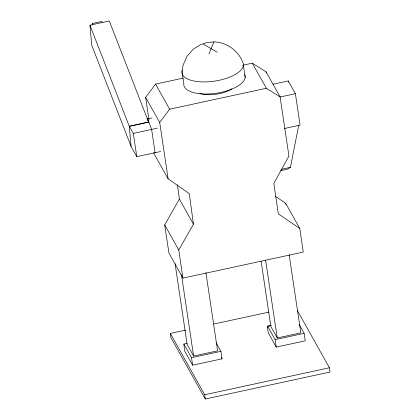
<?xml version="1.0" encoding="UTF-8"?>
<svg xmlns="http://www.w3.org/2000/svg" width="420" height="420" viewBox="0 0 420 420"><rect width="100%" height="100%" fill="white"/><g stroke="black" fill="none" stroke-linecap="round" stroke-linejoin="round"><path stroke-width="0.63" d="M280.723 170.646L287.569 169.166L290.43 167.375L298.73 125.197M208.955 54.007L213.901 41.9C226.417 42.194 238.088 50.374 242.697 62.013A30.996 12.805 -8.5 0 1 213.88 81.223A30.996 12.805 -8.5 0 1 182.249 70.471M275.525 196.413L285.689 203.317L299.749 228.412L303.287 252.084L182.963 278.103L168.903 253.008L164.698 224.905L179.382 199.08L177.445 184.79M182.963 278.103L178.757 250L193.441 224.175L189.304 193.646L168.126 178.841L154.066 153.746L153.872 152.45M148.932 119.385L145.635 97.34L155.568 84.105L183.115 78.146M168.126 178.841L159.695 122.435L169.628 109.2L266.364 88.279L280.093 96.894L288.934 156.056L273.803 183.43L278.35 213.875L299.749 228.412M92.384 24.764L92.274 23.53L101.824 21.467L102.296 22.68M131.082 146.365L91.733 45.192L89.948 25.184L109.295 21L148.643 122.178L129.922 126.226M242.692 65.263L252.304 63.184L266.033 71.799L280.093 96.894M273.031 84.231L288.251 80.939L295.397 93.697L300.09 125.118L284.24 128.546M152.114 117.92L147.163 118.991L148.832 121.973L151.615 129.412L155.096 152.712M160.655 151.51L136.784 156.676L131.098 146.522L129.286 126.2L148.832 121.973L147.845 118.844M280.177 96.989L295.397 93.697M129.286 126.2L133.303 133.371L157.174 128.21M281.096 169.391L290.43 167.375M297.286 310.433L329.417 367.778L330.052 372.031L205.317 399L170.956 337.68L170.321 333.428L185.677 330.11M213.822 324.025L268.832 312.128M216.137 342.815L220.915 351.341L222.033 358.822L192.617 365.18L184.627 350.926L183.855 344.059L187.052 343.371M269.819 325.857L267.293 326.403L267.724 327.169L267.572 326.13L271.352 325.311M175.093 263.765L187.162 344.542L193.609 356.05L217.607 350.863L205.921 272.669M261.125 261.34L270.879 326.608L277.242 337.969L300.83 332.866L289.144 254.672M183.855 344.059L191.499 357.704L220.915 351.341M267.572 326.13L275.126 339.617L304.138 333.349L305.256 340.825L276.244 347.099L268.259 332.84L267.293 326.403M170.321 333.428L204.682 394.753L329.417 367.778M213.901 41.9L206.661 42.646L200.219 44.84L193.31 49.172L187.058 56.175L183.131 65.1L182.002 71.62L183.813 83.732A30.996 12.805 -8.5 0 0 216.363 93.235A30.996 12.805 -8.5 0 0 244.76 74.639M203.438 44.163L217.24 52.211M252.304 63.184L266.364 88.279M299.098 324.356L304.138 333.349M155.568 84.105L169.628 109.2M145.635 97.34L159.695 122.435M179.382 199.08L193.441 224.175M164.698 224.905L178.757 250M221.393 357.683L222.033 358.822M92.274 23.53L92.746 24.743M89.948 25.184L129.297 126.357M288.251 80.939L288.435 82.178M266.033 71.799L266.222 73.085M285.689 203.317L285.878 204.598M243.359 65.289L245.17 77.401M265.65 260.421L277.242 337.969M275.126 339.617L276.244 347.099M204.682 394.753L205.317 399M181.445 274.627L193.609 356.05M191.499 357.704L192.617 365.18M133.303 133.371L136.784 156.676M231.872 88.814A21.026 8.684 -8.5 0 1 199.815 93.387"/></g></svg>
